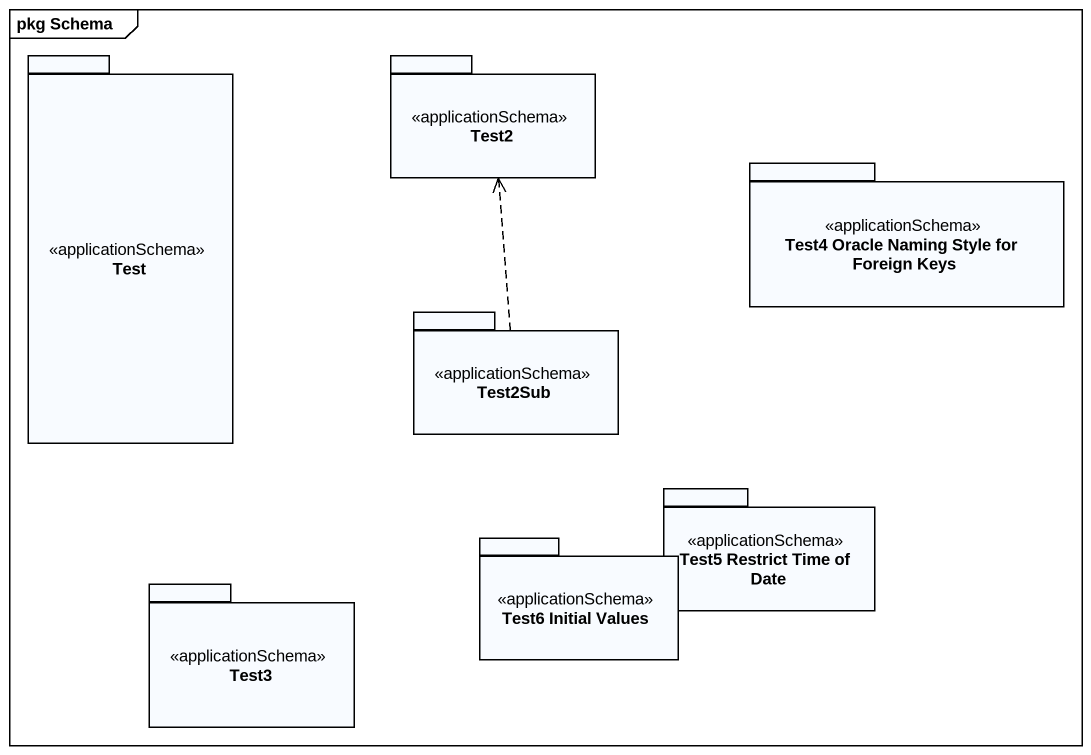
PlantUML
@startuml
mainframe pkg Schema
package Test <<applicationSchema>> {
}
package Test2 <<applicationSchema>> {
}
package "Test4 Oracle Naming Style for Foreign Keys" as Test4_Oracle_Naming_Style <<applicationSchema>> {
}
package Test2Sub <<applicationSchema>> {
}
package "Test5 Restrict Time of Date" as Test5_Restrict_Time_of_Date <<applicationSchema>> {
}
package "Test6 Initial Values" as Test6_Initial_Values <<applicationSchema>> {
}
package Test3 <<applicationSchema>> {
}
Test2Sub .up.> Test2
@enduml
